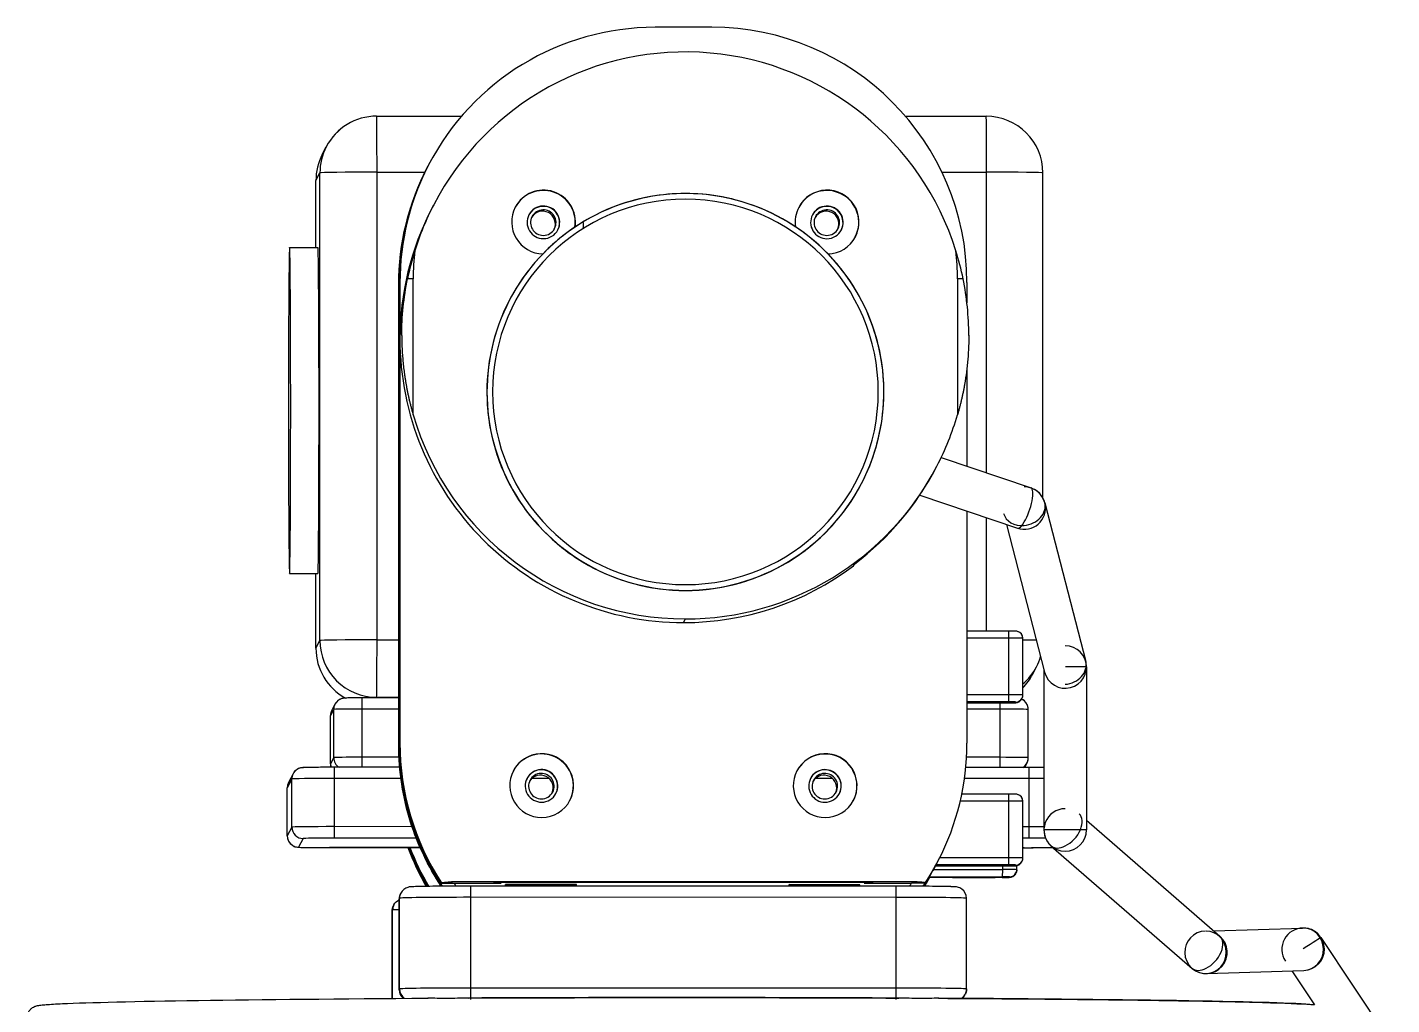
# Model space of a CAD drawing. Header units: millimetres. Extents: x -55 to 53, y -64 to 64.
# Drawn here: x -52.8 to 43.5, y -4.9 to 64 of the extents above; entities that cross this region are included whole.
import ezdxf

# ---------------------------------------------------------------- set-up
doc = ezdxf.new("R2010")
doc.units = ezdxf.units.MM
doc.layers.add('visible', color=7, linetype='Continuous')

msp = doc.modelspace()

# ---------------------------------------------------------------- linework, layer by layer
at = {"layer": 'visible'}
for p, q in [((-4.466, 64.041), (-8.466, 64.041)), ((-28.107, 57.771), (-22.122, 57.77)), ((-28.107, 57.771), (-22.121, 57.77)), ((9.189, 57.768), (14.892, 57.767)), ((9.189, 57.767), (14.891, 57.767)), ((-31.941, 55.068), (-31.658, 55.614)), ((-24.494, 54.237), (-24.523, 54.18)), ((-24.441, 54.338), (-24.483, 54.258)), ((-32.391, 53.225), (-32.108, 53.771)), ((-32.391, 48.5), (-32.391, 53.225)), ((-32.391, 48.5), (-32.391, 53.225)), ((-32.108, 20.774), (-32.108, 53.771)), ((-28.081, 20.826), (-28.081, 53.823)), ((-28.081, 53.823), (-24.704, 53.823)), ((11.766, 53.819), (14.918, 53.819)), ((14.918, 32.6), (14.918, 53.819)), ((18.891, 30.837), (18.891, 53.767)), ((18.891, 30.836), (18.891, 53.767)), ((-24.216, 51.26), (-24.081, 51.52)), ((-34.248, 48.5), (-32.248, 48.5)), ((-25.531, 36.705), (-25.531, 46.304)), ((12.868, 46.301), (12.868, 36.702)), ((-26.548, 45.886), (-26.519, 45.943)), ((-26.548, 13.389), (-26.548, 45.886)), ((-26.548, 13.389), (-26.548, 45.886)), ((-26.519, 13.446), (-26.519, 45.943)), ((-26.508, 45.964), (-26.466, 46.044)), ((-26.508, 13.467), (-26.508, 45.964)), ((-26.508, 13.467), (-26.508, 45.964)), ((-26.466, 46.044), (-26.466, 42.045)), ((13.533, 46.041), (13.533, 44.595)), ((-18.755, 44.758), (-18.75, 44.767)), ((-26.466, 42.045), (-26.466, 13.547)), ((13.663, 42.318), (13.663, 42.264)), ((13.533, 39.998), (13.533, 33.068)), ((11.364, 32.982), (11.418, 33.086)), ((11.715, 33.682), (18.054, 31.541)), ((6.095, 31.854), (6.099, 31.863)), ((10.203, 31.027), (17.093, 28.699)), ((13.533, 29.902), (13.533, 13.544)), ((19.026, 30.495), (21.918, 19.287)), ((14.918, 21.445), (14.918, 29.434)), ((16.324, 28.959), (19.013, 18.538)), ((5.533, 26.043), (5.614, 26.199)), ((-34.25, 25.5), (-32.25, 25.5)), ((-32.391, 20.228), (-32.391, 25.5)), ((-32.391, 20.228), (-32.391, 25.5)), ((-6.466, 22.045), (-6.331, 22.305)), ((16.482, 21.445), (13.533, 21.446)), ((16.483, 21.445), (13.533, 21.446)), ((-32.391, 20.228), (-32.108, 20.774)), ((-28.081, 20.826), (-26.548, 20.826)), ((16.486, 20.952), (13.533, 20.952)), ((16.486, 16.952), (16.486, 20.952)), ((17.479, 16.939), (17.479, 20.939)), ((17.479, 16.939), (17.479, 20.939)), ((18.158, 18.381), (18.441, 18.927)), ((18.966, 18.722), (18.966, 7.414)), ((21.966, 18.913), (21.966, 7.414)), ((-26.548, 16.731), (-29.13, 16.731)), ((-26.548, 16.731), (-29.13, 16.731)), ((-28.13, 16.731), (-28.108, 16.774)), ((-28.108, 16.774), (-26.548, 16.774)), ((16.486, 16.952), (13.533, 16.952)), ((16.482, 16.446), (13.533, 16.446)), ((13.533, 16.43), (15.974, 16.429)), ((13.533, 16.397), (15.957, 16.397)), ((13.533, 16.381), (16.449, 16.381)), ((13.533, 16.381), (16.449, 16.381)), ((15.974, 16.429), (15.957, 16.397)), ((15.957, 16.397), (15.957, 16.429)), ((16.952, 16.387), (16.979, 16.439)), ((17.396, 16.657), (17.423, 16.709)), ((-31.138, 15.916), (-31.361, 15.487)), ((-31.361, 12.087), (-31.361, 15.487)), ((-31.361, 12.087), (-31.361, 15.487)), ((-31.048, 16.285), (-31.271, 15.856)), ((-31.138, 12.516), (-31.138, 15.916)), ((-26.548, 15.941), (-29.124, 15.942)), ((-29.124, 12.542), (-29.124, 15.942)), ((15.875, 15.938), (13.533, 15.938)), ((15.875, 12.538), (15.875, 15.938)), ((17.861, 12.512), (17.861, 15.912)), ((17.861, 12.512), (17.861, 15.912)), ((-26.508, 13.467), (-26.466, 13.547)), ((-31.138, 12.516), (-31.361, 12.087)), ((-26.528, 12.542), (-29.124, 12.542)), ((-26.548, 13.389), (-26.519, 13.446)), ((15.875, 12.538), (13.505, 12.538)), ((-26.481, 11.835), (-31.076, 11.836)), ((-26.481, 11.835), (-31.076, 11.836)), ((17.923, 11.832), (13.452, 11.832)), ((17.923, 11.832), (13.452, 11.832)), ((17.609, 11.832), (17.771, 12.143)), ((-34.091, 11.008), (-34.408, 10.397)), ((-34.001, 11.376), (-34.318, 10.765)), ((-34.091, 7.608), (-34.091, 11.008)), ((-31.07, 7.647), (-31.07, 11.046)), ((-26.395, 11.046), (-31.07, 11.046)), ((-15.95, 11.045), (-17.158, 11.045)), ((4.049, 11.043), (2.842, 11.043)), ((17.928, 11.042), (13.359, 11.042)), ((17.928, 7.642), (17.928, 11.042)), ((-34.408, 6.997), (-34.408, 10.397)), ((-34.408, 6.997), (-34.408, 10.396)), ((16.482, 9.946), (13.17, 9.947)), ((16.483, 9.946), (13.17, 9.947)), ((16.486, 9.453), (13.062, 9.453)), ((16.486, 5.453), (16.486, 9.453)), ((17.479, 5.44), (17.479, 9.44)), ((17.479, 5.44), (17.479, 9.44)), ((21.966, 8.097), (31.382, -0.084)), ((-34.091, 7.608), (-34.408, 6.997)), ((-33.291, 6.808), (-33.608, 6.197)), ((-25.313, 6.836), (-31.076, 6.836)), ((-25.608, 7.646), (-31.07, 7.647)), ((17.928, 7.642), (17.479, 7.642)), ((17.923, 6.832), (17.479, 6.832)), ((-25.036, 6.168), (-31.423, 6.168)), ((-31.423, 6.168), (-25.036, 6.168)), ((17.576, 6.164), (17.479, 6.164)), ((17.479, 6.164), (17.576, 6.164)), ((19.482, 6.281), (29.414, -2.349)), ((11.315, 4.882), (16.449, 4.882)), ((11.315, 4.882), (16.449, 4.882)), ((11.347, 4.943), (11.318, 4.886)), ((16.482, 4.947), (11.349, 4.947)), ((11.508, 5.25), (11.466, 5.169)), ((16.486, 5.453), (11.612, 5.454)), ((12.974, 4.931), (12.957, 4.898)), ((12.957, 4.898), (15.957, 4.898)), ((12.974, 4.931), (15.974, 4.93)), ((15.974, 4.93), (15.957, 4.898)), ((15.957, 4.898), (15.957, 4.93)), ((16.054, 4.621), (16.054, 4.882)), ((16.952, 4.888), (16.979, 4.94)), ((17.047, 4.608), (17.047, 4.897)), ((17.047, 4.608), (17.047, 4.897)), ((17.396, 5.158), (17.423, 5.21)), ((10.88, 4.115), (16.051, 4.115)), ((16.017, 4.05), (10.883, 4.05)), ((16.017, 4.05), (10.883, 4.05)), ((10.886, 4.054), (10.915, 4.111)), ((11.173, 4.622), (16.054, 4.621)), ((12.525, 4.066), (12.542, 4.099)), ((12.525, 4.066), (15.525, 4.066)), ((12.542, 4.099), (15.542, 4.099)), ((15.525, 4.066), (15.542, 4.099)), ((15.525, 4.066), (15.525, 4.099)), ((16.547, 4.108), (16.52, 4.056)), ((16.991, 4.378), (16.964, 4.326)), ((-26.403, 2.965), (-26.43, 2.913)), ((-23.567, 3.743), (-23.606, 3.667)), ((9.814, 3.745), (-22.747, 3.748)), ((-22.648, 3.657), (-19.318, 3.656)), ((8.535, 3.448), (-21.465, 3.45)), ((8.535, 3.448), (-21.465, 3.45)), ((-19.843, 3.707), (-19.865, 3.666)), ((6.868, 3.705), (-19.843, 3.707)), ((-14.015, 3.556), (-19.011, 3.556)), ((-19.011, 3.45), (-19.011, 3.556)), ((-14.015, 3.45), (-14.015, 3.556)), ((5.984, 3.554), (0.988, 3.555)), ((0.988, 3.448), (0.988, 3.555)), ((5.984, 3.448), (5.984, 3.554)), ((6.291, 3.654), (9.621, 3.654)), ((6.868, 3.705), (6.847, 3.663)), ((10.629, 3.74), (10.59, 3.664)), ((-26.916, 2.077), (-26.889, 2.129)), ((-26.493, 2.596), (-26.52, 2.544)), ((-26.52, -3.855), (-26.52, 2.544)), ((-26.52, -3.856), (-26.52, 2.544)), ((-26.493, -3.803), (-26.493, 2.596)), ((-21.459, -3.739), (-21.459, 2.661)), ((8.54, 2.658), (-21.459, 2.661)), ((8.54, -3.741), (8.54, 2.658)), ((13.506, -3.806), (13.506, 2.593)), ((13.506, -3.806), (13.506, 2.593)), ((-27.006, 1.708), (-26.979, 1.76)), ((-27.006, -4.474), (-27.006, 1.708)), ((-27.006, -4.474), (-27.006, 1.708)), ((-26.979, -4.473), (-26.979, 1.76)), ((30.938, 0.301), (37.202, 0.496)), ((38.497, -0.171), (43.497, -7.671)), ((30.445, -2.716), (37.296, -2.502)), ((36.463, -2.528), (38.057, -4.919)), ((-26.493, -3.803), (-26.52, -3.855)), ((8.54, -3.741), (-21.459, -3.739)), ((13.389, -4.227), (13.416, -4.175))]:
    msp.add_line(p, q, dxfattribs=at)
for centre, radius, start, end in [((-28.108, 53.771), 4, 449.99497, 512.55776), ((14.891, 53.767), 4, 360, 449.99497), ((-28.391, 53.225), 4, 152.55776, 180), ((17.574, 30.12), 1.5, 251.3321, 431.3321), ((17.574, 30.12), 1.5, 374.46898, 449.99497), ((-28.391, 20.228), 4, 180, 241.28157), ((20.466, 18.913), 1.5, 360, 449.99497), ((14.891, 20.77), 4, 332.55776, 343.597), ((20.466, 18.913), 1.5, 194.46898, 374.46898), ((14.608, 20.224), 4, 315.87329, 332.55776), ((20.466, 7.414), 1.5, 449.99497, 589.01266), ((20.466, 7.414), 1.5, 180, 360), ((30.398, -1.217), 1.5, 451.78386, 631.78386), ((37.249, -1.003), 1.5, 449.99497, 573.69015), ((37.249, -1.003), 1.5, 449.99497, 451.78386), ((37.249, -1.003), 1.5, 271.78386, 449.99497), ((37.249, -1.003), 1.5, 393.69015, 449.99497), ((30.398, -1.217), 1.5, 229.01266, 409.01266)]:
    msp.add_arc(centre, radius, start, end, dxfattribs=at)
for centre, major_axis, ratio, start_param, end_param in [((-8.466, 46.043), (-15.975, 8.295), 0.999893, -1.091883, 0), ((-4.466, 46.043), (-15.975, 8.295), 0.999893, -2.662679, -1.091883), ((-6.331, 42.303), (17.75, -9.217), 0.999893, 0.782401, 3.141593), ((-28.108, 53.771), (3.55, -1.843), 0.999893, 2.04971, 3.141593), ((-28.108, 53.771), (0, -4), 0.006749, -3.141593, -3.128593), ((-28.108, 53.771), (0, -4), 0.006749, -4.69939, -3.141593), ((14.891, 53.767), (0, 4), 0.006749, 0, 0.012999), ((14.891, 53.767), (3.55, -1.843), 0.999893, 0.479089, 2.049534), ((14.891, 53.767), (0, 4), 0.006749, 4.725388, 6.283185), ((-28.391, 53.225), (3.55, -1.843), 0.999893, 3.141593, 3.620506), ((-28.108, 53.771), (3.55, -1.843), 0.999893, 3.141593, 3.620506), ((-8.549, 45.884), (-15.975, 8.295), 0.999893, -6.283185, -5.804272), ((-8.519, 45.941), (-15.975, 8.295), 0.999893, -6.283185, -5.804272), ((-8.508, 45.962), (-15.975, 8.295), 0.999893, -6.283185, -5.804272), ((-8.466, 46.043), (-15.975, 8.295), 0.999893, -6.283185, -5.804272), ((-8.519, 45.941), (-15.975, 8.295), 0.999893, -0.000651, 0), ((-6.325, 38.315), (12.425, -6.452), 0.999893, 0, 3.141593), ((-28.391, 53.225), (4, 0), 0.012999, -3.141593, -3.134843), ((-28.391, 53.225), (4, 0), 0.012999, -3.148343, -3.141593), ((-28.108, 53.771), (-4, 0), 0.012999, 4.705639, 6.276435), ((14.891, 53.767), (-4, 0), 0.012999, 3.141593, 4.705639), ((14.891, 53.767), (-4, 0), 0.012999, 3.134843, 3.141593), ((-6.323, 38.32), (12.07, -6.268), 0.999893, 5.191303, 11.474488), ((-16.343, 50.28), (1.997, -1.037), 0.999893, 0.329696, 3.135733), ((-16.331, 50.303), (1.997, -1.037), 0.999893, 0.322041, 3.141593), ((3.656, 50.278), (1.997, -1.037), 0.999893, 0.005859, 3.135733), ((3.668, 50.301), (1.997, -1.037), 0.999893, 0, 3.141593), ((-6.466, 42.043), (17.75, -9.217), 0.999893, 3.141593, 3.620506), ((-6.331, 42.303), (17.75, -9.217), 0.999893, 3.141593, 3.317019), ((-16.331, 50.303), (1.997, -1.037), 0.999893, 3.141593, 5.168425), ((-16.352, 50.263), (1.021, -0.53), 0.999893, 0.008279, 3.133313), ((-16.343, 50.28), (1.021, -0.53), 0.999893, 0, 3.141593), ((-16.401, 50.169), (0.799, -0.415), 0.999893, 0.056995, 3.084598), ((-16.353, 50.26), (0.799, -0.415), 0.999893, 0, 3.141593), ((3.668, 50.301), (1.997, -1.037), 0.999893, 3.141593, 3.773309), ((3.647, 50.261), (1.021, -0.53), 0.999893, 0.008279, 3.133313), ((3.656, 50.278), (1.021, -0.53), 0.999893, 0, 3.141593), ((3.599, 50.168), (0.799, -0.415), 0.999893, 0.056995, 3.084598), ((3.646, 50.259), (0.799, -0.415), 0.999893, 0, 3.141593), ((-16.343, 50.28), (1.021, -0.53), 0.999893, 3.141593, 5.191303), ((-16.353, 50.26), (0.799, -0.415), 0.999893, 3.141593, 5.191303), ((-16.353, 50.26), (2.529, -1.313), 0.999893, 0.334897, 0.480213), ((3.656, 50.278), (1.021, -0.53), 0.999893, 3.141593, 5.191303), ((3.646, 50.259), (0.799, -0.415), 0.999893, 3.141593, 5.191303), ((-16.353, 50.26), (0.799, -0.415), 0.999893, 5.191303, 6.283185), ((-16.343, 50.28), (1.021, -0.53), 0.999893, 5.191303, 6.283185), ((3.646, 50.259), (0.799, -0.415), 0.999893, 5.191303, 6.283185), ((3.656, 50.278), (1.021, -0.53), 0.999893, 5.191303, 6.283185), ((3.668, 50.301), (1.997, -1.037), 0.999893, 5.219485, 6.283185), ((-34.249, 37), (-0.001, -11.5), 0.006749, -3.141593, 0), ((-34.249, 37), (-0.001, -11.5), 0.006749, -4.69939, -3.141593), ((-32.249, 37), (-0.001, -11.5), 0.006749, -4.69939, -3.141593), ((-8.331, 46.303), (-15.265, 7.927), 0.999893, -5.919468, -5.804272), ((-4.331, 46.302), (-15.265, 7.927), 0.999893, -2.662679, -2.547483), ((-25.536, 46.294), (0.8, 0), 0.012999, -4.719139, -4.201422), ((12.863, 46.291), (-0.8, 0), 0.012999, 4.187922, 4.705639), ((-25.748, 45.886), (-0.8, 0), 0.012999, 6.276435, 6.283185), ((-25.748, 45.886), (-0.8, 0), 0.012999, 0, 0.00675), ((-25.719, 45.943), (0.8, 0), 0.012999, -3.306093, -3.148343), ((-25.708, 45.964), (-0.8, 0), 0.012999, 6.276435, 6.283185), ((-25.708, 45.964), (-0.8, 0), 0.012999, 0, 0.00675), ((-6.33, 38.306), (12.425, -6.452), 0.999893, 3.141593, 5.191303), ((-6.325, 38.315), (12.425, -6.452), 0.999893, 3.141593, 5.191303), ((-6.466, 42.043), (17.75, -9.217), 0.999893, 3.620506, 5.191303), ((-34.249, 37), (-0.001, -11.5), 0.006749, -6.283185, -4.69939), ((-32.249, 37), (-0.001, -11.5), 0.006749, -6.283185, -4.69939), ((-6.331, 42.303), (17.75, -9.217), 0.999893, 3.9043, 5.191303), ((-6.331, 42.303), (17.75, -9.217), 0.999893, 0, 0.195119), ((-6.331, 42.303), (17.75, -9.217), 0.999893, 5.191303, 6.283185), ((-6.385, 42.199), (17.75, -9.217), 0.999893, 5.834804, 6.283185), ((-6.33, 38.306), (12.425, -6.452), 0.999893, 5.191303, 6.283185), ((-6.325, 38.315), (12.425, -6.452), 0.999893, 5.191303, 6.283185), ((17.574, 30.12), (-0.48, -1.421), 0.26886, -5.372133, -3.141593), ((17.574, 30.12), (-1.452, -0.375), 0.808044, -4.914085, -3.141593), ((17.574, 30.12), (-1.452, -0.375), 0.808044, -6.283185, -4.914085), ((17.574, 30.12), (-0.48, -1.421), 0.26886, -6.283185, -5.372133), ((-6.466, 42.043), (17.75, -9.217), 0.999893, 5.191303, 5.834804), ((16.482, 20.945), (0, 0.5), 0.006749, 0, 0.012999), ((16.482, 20.945), (0, 0.5), 0.006749, 4.725388, 6.283185), ((16.479, 21.439), (-0.5, 0), 0.012999, 3.134843, 4.705464), ((16.979, 20.939), (0.444, -0.23), 0.999893, 0.479265, 2.04971), ((-28.391, 20.228), (4, 0), 0.012999, -3.148343, -3.141593), ((-28.391, 20.228), (-3.55, 1.843), 0.999893, -5.804272, -4.734482), ((-28.108, 20.774), (-4, 0), 0.012999, 4.705639, 6.276435), ((-28.108, 20.774), (-3.55, 1.843), 0.999893, -5.804272, -4.233475), ((-28.108, 20.774), (0, 4), 0.006749, 3.154592, 4.725388), ((16.479, 20.939), (-1, 0), 0.012999, 3.141593, 4.705639), ((16.479, 20.939), (-1, 0), 0.012999, 3.134843, 3.141593), ((14.891, 20.77), (4, 0), 0.012999, -5.7986, -5.415939), ((14.891, 20.77), (3.55, -1.843), 0.999893, 0, 0.192698), ((20.466, 18.913), (-1.452, -0.375), 0.808044, -4.914085, -3.141593), ((14.891, 20.77), (3.55, -1.843), 0.999893, 5.894871, 6.283185), ((14.608, 20.224), (3.55, -1.843), 0.999893, 5.991966, 6.283185), ((20.466, 18.913), (-1.5, 0), 0.012999, 3.141593, 4.705639), ((-30.338, 15.916), (-0.71, 0.369), 0.999893, -1.091883, 0), ((-29.138, 16.716), (-1.2, 0), 0.012999, 4.705639, 6.276435), ((-29.13, 15.931), (0, 0.8), 0.006749, 4.725388, 6.283185), ((-29.13, 15.931), (0, 0.8), 0.006749, 0, 0.012999), ((15.869, 15.927), (0, 0.8), 0.006749, 4.725388, 5.314823), ((16.452, 16.387), (-0.5, 0), 0.012999, 1.564046, 3.134843), ((16.449, 16.881), (0, 0.5), 0.006749, 3.128593, 3.141593), ((16.449, 16.881), (0, 0.5), 0.006749, 3.141593, 3.154592), ((16.482, 16.946), (0, -0.5), 0.006749, -6.270186, -4.69939), ((16.479, 16.439), (-0.5, 0), 0.012999, 3.134843, 4.705639), ((16.479, 16.939), (-1, 0), 0.012999, 3.141593, 4.705639), ((16.952, 16.887), (-0.444, 0.23), 0.999893, -4.233475, -3.141593), ((16.979, 16.939), (-0.444, 0.23), 0.999893, -4.233475, -3.141593), ((17.061, 15.912), (0.71, -0.369), 0.999893, 0.479353, 1.628876), ((16.979, 16.939), (-0.444, 0.23), 0.999893, -3.141593, -2.662679), ((16.479, 16.939), (-1, 0), 0.012999, 3.134843, 3.141593), ((-30.561, 15.487), (-0.71, 0.369), 0.999893, -6.283185, -5.804272), ((-29.361, 15.487), (-2, 0), 0.012999, 6.276435, 6.283185), ((-29.361, 15.487), (-2, 0), 0.012999, 0, 0.00675), ((-30.338, 15.916), (-0.71, 0.369), 0.999893, -6.283185, -5.804272), ((-29.138, 15.916), (-2, 0), 0.012999, 4.705639, 6.276435), ((15.861, 15.912), (-2, 0), 0.012999, 3.141593, 4.705639), ((15.861, 15.912), (-2, 0), 0.012999, 3.134843, 3.141593), ((-8.466, 13.546), (-15.975, 8.295), 0.999893, -5.804272, -5.224687), ((-4.466, 13.545), (-15.975, 8.295), 0.999893, -3.141593, -2.662679), ((-29.138, 12.516), (-2, 0), 0.012999, 4.705639, 6.276435), ((-30.338, 12.516), (0.71, -0.369), 0.999893, 3.620506, 4.637281), ((-29.13, 12.532), (0, -0.8), 0.006749, -5.767271, -4.69939), ((-8.549, 13.387), (-15.975, 8.295), 0.999893, -5.804272, -5.218851), ((-25.748, 13.389), (-0.8, 0), 0.012999, 6.276435, 6.283185), ((-8.519, 13.444), (-15.975, 8.295), 0.999893, -5.804272, -5.215066), ((-8.508, 13.465), (-15.975, 8.295), 0.999893, -5.804272, -5.228545), ((-25.708, 13.467), (-0.8, 0), 0.012999, 6.276435, 6.283185), ((-16.478, 10.523), (1.997, -1.037), 0.999893, 0.005859, 3.135733), ((-16.466, 10.547), (1.997, -1.037), 0.999893, 0, 3.141593), ((3.521, 10.521), (1.997, -1.037), 0.999893, 0.005859, 3.135733), ((3.533, 10.545), (1.997, -1.037), 0.999893, 0, 3.141593), ((15.869, 12.528), (0, -0.8), 0.006749, -5.767271, -4.69939), ((15.861, 12.512), (-2, 0), 0.012999, 3.141593, 4.705639), ((-33.291, 11.007), (-0.71, 0.369), 0.999893, -1.091883, 0), ((-31.091, 11.807), (-2.2, 0), 0.012999, 4.705639, 6.276435), ((-29.361, 12.087), (-2, 0), 0.012999, 6.276435, 6.283185), ((-30.561, 12.087), (0.71, -0.369), 0.999893, 3.620506, 3.940315), ((-31.076, 11.036), (0, 0.8), 0.006749, 4.725388, 6.283185), ((-31.076, 11.036), (0, 0.8), 0.006749, 0, 0.012999), ((-16.466, 10.547), (1.997, -1.037), 0.999893, 3.141593, 5.191303), ((-16.487, 10.506), (1.021, -0.53), 0.999893, 0.008279, 3.133313), ((-16.478, 10.523), (1.021, -0.53), 0.999893, 0, 3.141593), ((3.533, 10.545), (1.997, -1.037), 0.999893, 3.141593, 5.191303), ((3.512, 10.505), (1.021, -0.53), 0.999893, 0.008279, 3.133313), ((3.521, 10.521), (1.021, -0.53), 0.999893, 0, 3.141593), ((17.061, 12.512), (-0.71, 0.369), 0.999893, -3.679454, -3.141593), ((17.061, 12.512), (-0.71, 0.369), 0.999893, -3.141593, -2.662679), ((15.861, 12.512), (-2, 0), 0.012999, 3.134843, 3.141593), ((17.908, 11.803), (-2.2, 0), 0.012999, 4.211052, 4.705575), ((17.923, 11.032), (0, 0.8), 0.006749, 4.725388, 6.283185), ((17.923, 11.032), (0, 0.8), 0.006749, 0, 0.012999), ((-33.608, 10.397), (-0.71, 0.369), 0.999893, -6.283185, -5.804272), ((-33.291, 11.007), (-0.71, 0.369), 0.999893, -6.283185, -5.804272), ((-31.091, 11.007), (-3, 0), 0.012999, 4.705639, 6.276435), ((-16.478, 10.523), (1.021, -0.53), 0.999893, 3.141593, 5.191303), ((-16.488, 10.504), (0.799, -0.415), 0.999893, 3.141593, 5.191303), ((-16.554, 10.378), (0.799, -0.415), 0.999893, 0.079018, 3.062574), ((-16.488, 10.504), (0.799, -0.415), 0.999893, 0, 3.141593), ((3.521, 10.521), (1.021, -0.53), 0.999893, 3.141593, 5.191303), ((3.511, 10.502), (0.799, -0.415), 0.999893, 3.141593, 5.191303), ((3.446, 10.376), (0.799, -0.415), 0.999893, 0.079018, 3.062574), ((3.511, 10.502), (0.799, -0.415), 0.999893, 0, 3.141593), ((17.908, 11.003), (-3, 0), 0.012999, 4.352213, 4.705639), ((-31.408, 10.396), (-3, 0), 0.012999, 6.276435, 6.283185), ((-31.408, 10.396), (-3, 0), 0.012999, 0, 0.00675), ((-16.488, 10.504), (0.799, -0.415), 0.999893, 5.191303, 6.283185), ((-16.478, 10.523), (1.021, -0.53), 0.999893, 5.191303, 6.283185), ((3.511, 10.502), (0.799, -0.415), 0.999893, 5.191303, 6.283185), ((3.521, 10.521), (1.021, -0.53), 0.999893, 5.191303, 6.283185), ((16.482, 9.446), (0, 0.5), 0.006749, 0, 0.012999), ((16.482, 9.446), (0, 0.5), 0.006749, 4.725388, 6.283185), ((16.479, 9.94), (-0.5, 0), 0.012999, 3.134843, 4.705464), ((16.979, 9.44), (0.444, -0.23), 0.999893, 0.479265, 2.04971), ((-16.466, 10.547), (1.997, -1.037), 0.999893, 5.191303, 6.283185), ((3.533, 10.545), (1.997, -1.037), 0.999893, 5.191303, 6.283185), ((16.479, 9.44), (-1, 0), 0.012999, 3.141593, 4.705639), ((16.479, 9.44), (-1, 0), 0.012999, 3.134843, 3.141593), ((20.466, 7.414), (-0.984, -1.132), 0.60339, -4.218792, -3.141593), ((-33.608, 6.997), (0.71, -0.369), 0.999893, 3.620506, 5.191303), ((-31.408, 6.997), (-3, 0), 0.012999, 6.276435, 6.283185), ((-31.408, 6.997), (-3, 0), 0.012999, 0, 0.006758), ((-31.091, 7.608), (-3, 0), 0.012999, 4.705639, 6.276435), ((-33.291, 7.608), (0.71, -0.369), 0.999893, 3.620506, 5.191303), ((-31.091, 6.808), (-2.2, 0), 0.012999, 4.705639, 6.276435), ((-31.076, 7.636), (0, -0.8), 0.006749, -6.270186, -4.69939), ((17.923, 7.632), (0, -0.8), 0.006749, -6.270186, -4.69939), ((17.908, 6.803), (-2.2, 0), 0.012999, 4.148127, 4.705639), ((17.908, 7.603), (-3, 0), 0.012999, 4.352213, 4.705639), ((20.466, 7.414), (-1.5, 0), 0.012999, 4.705639, 6.283185), ((20.466, 7.414), (-0.984, -1.132), 0.60339, -5.313893, -4.218792), ((20.466, 7.414), (-1.5, 0), 0.012999, 3.141593, 4.705639), ((-31.408, 6.197), (-2.2, 0), 0.012999, 6.276435, 7.847232), ((-31.423, 6.968), (0, 0.8), 0.006749, 3.141593, 3.154592), ((-9.033, 12.454), (-15.975, 8.295), 0.999893, -5.447402, -5.279165), ((-8.991, 12.534), (-15.975, 8.295), 0.999893, -5.442619, -5.274061), ((-8.981, 12.555), (-15.975, 8.295), 0.999893, -5.441383, -5.272741), ((-8.951, 12.612), (-15.975, 8.295), 0.999893, -5.437982, -5.269103), ((17.591, 6.192), (-2.2, 0), 0.012999, 1.564046, 2.719028), ((17.576, 6.964), (0, 0.8), 0.006749, 3.128593, 3.141593), ((17.576, 6.964), (0, 0.8), 0.006749, 3.141593, 3.154592), ((20.466, 7.414), (-0.984, -1.132), 0.60339, -6.283185, -5.313893), ((-4.519, 13.444), (-15.975, 8.295), 0.999893, -3.251838, -3.154489), ((-4.549, 13.387), (-15.975, 8.295), 0.999893, -3.248024, -3.154489), ((-4.508, 13.465), (-15.975, 8.295), 0.999893, -3.238406, -3.141593), ((-4.466, 13.545), (-15.975, 8.295), 0.999893, -3.242263, -3.141593), ((16.452, 4.888), (-0.5, 0), 0.012999, 1.564046, 3.134843), ((16.449, 5.382), (0, 0.5), 0.006749, 3.128593, 3.141593), ((16.449, 5.382), (0, 0.5), 0.006749, 3.141593, 3.154592), ((16.482, 5.447), (0, -0.5), 0.006749, -6.270186, -4.69939), ((16.479, 4.94), (-0.5, 0), 0.012999, 3.134843, 4.705639), ((16.479, 5.44), (-1, 0), 0.012999, 3.141593, 4.705639), ((16.952, 5.388), (-0.444, 0.23), 0.999893, -4.233475, -3.141593), ((16.979, 5.44), (-0.444, 0.23), 0.999893, -4.233475, -3.141593), ((16.979, 5.44), (-0.444, 0.23), 0.999893, -3.141593, -2.662679), ((16.479, 5.44), (-1, 0), 0.012999, 3.134843, 3.141593), ((-4.951, 12.612), (-15.975, 8.295), 0.999893, -3.197253, -3.154489), ((-4.981, 12.555), (-15.975, 8.295), 0.999893, -3.193566, -3.154489), ((-4.992, 12.534), (-15.975, 8.295), 0.999893, -3.192227, -3.153427), ((-5.033, 12.453), (-15.975, 8.295), 0.999893, -3.187049, -3.148357), ((16.02, 4.056), (0.5, 0), 0.012999, -1.577546, -0.00675), ((16.017, 4.55), (0, 0.5), 0.006749, 3.128593, 3.141593), ((16.017, 4.55), (0, 0.5), 0.006749, 3.141593, 3.154592), ((16.051, 4.615), (0, -0.5), 0.006749, -6.270186, -4.69939), ((16.047, 4.108), (0.5, 0), 0.012999, -6.289935, -4.719139), ((16.047, 4.608), (1, 0), 0.012999, -6.283185, -4.719139), ((16.52, 4.556), (-0.444, 0.23), 0.999893, -4.233475, -3.141593), ((16.547, 4.608), (-0.444, 0.23), 0.999893, -4.233475, -3.141593), ((16.547, 4.608), (-0.444, 0.23), 0.999893, -3.141593, -2.662679), ((16.047, 4.608), (1, 0), 0.012999, -0.00675, 0), ((-25.72, 2.544), (-0.71, 0.369), 0.999893, -6.283185, -5.804272), ((-25.693, 2.596), (-0.71, 0.369), 0.999893, -6.283185, -5.804272), ((-21.493, 3.396), (-4.2, 0), 0.012999, 4.705639, 6.276435), ((-21.493, 3.696), (-4.2, 0), 0.012999, 5.228668, 5.228783), ((-21.493, 3.696), (-4.2, 0), 0.012999, 5.015484, 5.033023), ((-8.514, 13.455), (-15.265, 7.927), 0.999893, -5.198049, -5.183256), ((-21.465, 2.65), (0, 0.8), 0.006749, 4.725388, 6.283185), ((-21.465, 2.65), (0, 0.8), 0.006749, 0, 0.012999), ((-8.514, 13.455), (-12.946, 6.723), 0.999893, -5.072294, -5.067612), ((-16.5, 3.582), (3.2, 0), 0.012999, -2.473211, -0.681881), ((3.5, 3.58), (3.2, 0), 0.012999, -2.473211, -0.681881), ((-4.514, 13.454), (-12.946, 6.723), 0.999893, -3.399339, -3.394656), ((8.535, 2.648), (0, 0.8), 0.006749, 4.725388, 6.283185), ((8.535, 2.648), (0, 0.8), 0.006749, 0, 0.012999), ((8.506, 3.393), (-4.2, 0), 0.012999, 3.134843, 4.705606), ((-4.514, 13.454), (-15.265, 7.927), 0.999893, -3.283673, -3.268902), ((8.506, 3.693), (-4.2, 0), 0.012999, 4.378097, 4.395794), ((8.506, 3.693), (-4.2, 0), 0.012999, 4.182495, 4.182508), ((-26.206, 1.708), (-0.71, 0.369), 0.999893, -6.283185, -5.804272), ((-26.179, 1.76), (-0.71, 0.369), 0.999893, -6.283185, -5.804272), ((-21.52, 2.544), (-5, 0), 0.012999, 6.276435, 6.283185), ((-21.52, 2.544), (-5, 0), 0.012999, 0, 0.00675), ((-21.493, 2.596), (-5, 0), 0.012999, 4.705639, 6.276435), ((8.506, 2.593), (-5, 0), 0.012999, 3.141593, 4.705639), ((8.506, 2.593), (-5, 0), 0.012999, 3.134843, 3.141593), ((-22.006, 1.708), (5, 0), 0.012999, -3.141593, -3.134843), ((-22.006, 1.708), (5, 0), 0.012999, -3.148343, -3.141593), ((-21.979, 1.76), (5, 0), 0.012999, -3.573421, -3.148343), ((30.398, -1.217), (0.047, -1.499), 0.954928, -6.283185, -3.174356), ((37.249, -1.003), (0.047, -1.499), 0.954928, -3.174356, -3.141593), ((37.249, -1.003), (0.047, -1.499), 0.954928, -6.283185, -3.174356), ((30.398, -1.217), (-0.984, -1.132), 0.60339, -4.218792, -3.141593), ((37.249, -1.003), (-1.248, -0.832), 0.007072, 3.141593, 4.699562), ((30.398, -1.217), (-0.984, -1.132), 0.60339, -5.313893, -4.218792), ((30.398, -1.217), (-0.984, -1.132), 0.60339, -6.283185, -5.313893), ((-21.493, -3.804), (-5, 0), 0.012999, 4.705639, 6.276435), ((-25.693, -3.803), (0.71, -0.369), 0.999893, 3.620506, 4.601476), ((-21.465, -3.749), (0, 0.8), 0.006749, 3.154592, 4.725388), ((8.535, -3.752), (0, 0.8), 0.006749, 3.154592, 4.725388), ((8.506, -3.806), (-5, 0), 0.012999, 3.141593, 4.705639), ((12.706, -3.807), (0.71, -0.369), 0.999893, 0, 0.478914), ((8.506, -3.806), (-5, 0), 0.012999, 3.134843, 3.141593), ((-25.72, -3.855), (0.71, -0.369), 0.999893, 3.620506, 4.494327), ((-21.52, -3.856), (-5, 0), 0.012999, 6.276435, 6.283185), ((-6.75, -4.999), (-45.2, 0), 0.012999, 4.363805, 5.047474), ((-6.75, -4.999), (-45.2, 0), 0.012999, 3.290336, 4.295552), ((12.706, -3.807), (0.71, -0.369), 0.999893, 5.781638, 6.283185), ((12.679, -3.859), (0.71, -0.369), 0.999893, 5.889373, 6.283185)]:
    msp.add_ellipse(centre, major_axis=major_axis, ratio=ratio, start_param=start_param, end_param=end_param, dxfattribs=at)
for points, degree in [([(-26.548, 45.886), (-26.551, 48.76), (-25.85, 51.631), (-24.523, 54.18)], 3), ([(-26.508, 45.964), (-26.511, 48.838), (-25.81, 51.709), (-24.483, 54.258)], 3), ([(-24.488, 54.247), (-24.494, 54.237)], 1), ([(-25.417, 48.281), (-25.622, 47.627), (-25.793, 46.961), (-25.928, 46.303)], 3), ([(13.263, 46.3), (13.13, 46.957), (12.959, 47.623), (12.754, 48.278)], 3), ([(-26.336, 42.294), (-26.334, 43.631), (-26.2, 44.971), (-25.928, 46.303)], 3), ([(13.663, 42.318), (13.663, 43.645), (13.532, 44.976), (13.263, 46.3)], 3), ([(13.663, 42.291), (13.663, 42.318)], 1), ([(13.663, 42.291), (13.663, 42.264)], 1), ([(17.423, 16.709), (17.479, 16.817), (17.479, 16.939)], 2), ([(-31.271, 15.856), (-31.36, 15.682), (-31.361, 15.487)], 2), ([(-23.606, 3.667), (-25.492, 6.563), (-26.513, 10.011), (-26.508, 13.467)], 3), ([(-31.361, 12.087), (-31.361, 11.958), (-31.32, 11.836)], 2), ([(17.771, 12.143), (17.86, 12.317), (17.861, 12.512)], 2), ([(18.966, 11.828), (18.647, 11.83), (18.286, 11.832), (17.923, 11.832)], 3), ([(-34.318, 10.765), (-34.407, 10.592), (-34.408, 10.396)], 2), ([(-24.497, 3.434), (-25.268, 4.745), (-25.808, 6.168)], 2), ([(11.318, 4.886), (10.92, 4.144), (10.454, 3.441)], 2), ([(10.59, 3.664), (11.064, 4.395), (11.466, 5.169)], 2), ([(11.318, 4.886), (11.318, 4.886)], 1), ([(11.347, 4.943), (11.347, 4.943)], 1), ([(17.423, 5.21), (17.479, 5.318), (17.479, 5.44)], 2), ([(10.886, 4.054), (10.719, 3.744), (10.541, 3.441)], 2), ([(10.915, 4.111), (10.916, 4.113), (10.879, 4.114)], 2), ([(10.886, 4.054), (10.886, 4.054)], 1), ([(17.047, 4.608), (17.047, 4.486), (16.991, 4.378)], 2), ([(-26.43, 2.913), (-26.519, 2.739), (-26.52, 2.544)], 2), ([(-23.606, 3.667), (-23.606, 3.667)], 1), ([(-23.526, 3.69), (-23.564, 3.743), (-23.567, 3.743)], 2), ([(-23.567, 3.743), (-23.567, 3.743)], 1), ([(-23.526, 3.69), (-23.171, 3.75), (-22.782, 3.748)], 2), ([(-22.782, 3.748), (-22.747, 3.748)], 1), ([(-19.865, 3.666), (-19.865, 3.665)], 1), ([(-19.865, 3.665), (-19.865, 3.662), (-19.629, 3.658), (-19.318, 3.656)], 3), ([(6.847, 3.663), (6.847, 3.659), (6.606, 3.656), (6.291, 3.654)], 3), ([(6.847, 3.663), (6.847, 3.663)], 1), ([(9.849, 3.745), (9.814, 3.745)], 1), ([(10.594, 3.687), (10.239, 3.747), (9.849, 3.745)], 2), ([(10.59, 3.664), (10.59, 3.664)], 1), ([(10.594, 3.687), (10.629, 3.74), (10.629, 3.74)], 2), ([(10.629, 3.74), (10.629, 3.74)], 1), ([(-27.006, 1.708), (-27.005, 1.903), (-26.916, 2.077)], 2), ([(-26.889, 2.129), (-26.809, 2.284), (-26.676, 2.411), (-26.52, 2.484)], 3), ([(13.506, -3.806), (13.506, -4.002), (13.416, -4.175)], 2), ([(-26.52, -3.856), (-26.521, -4.089), (-26.414, -4.32), (-26.235, -4.469)], 3), ([(-24.461, -4.458), (-24.49, -4.459)], 1), ([(-21.651, -4.444), (-11.902, -4.4), (-0.975, -4.401), (8.726, -4.447)], 3), ([(-21.614, -4.444), (-21.651, -4.444)], 1), ([(8.726, -4.447), (8.689, -4.447)], 1), ([(11.55, -4.462), (11.521, -4.462)], 1), ([(13.194, -4.472), (13.315, -4.369), (13.389, -4.227)], 2)]:
    msp.add_open_spline(points, degree=degree, dxfattribs=at)
for points, degree, knots in [([(6.099, 31.863), (6.945, 33.489), (7.466, 35.283), (7.622, 37.108), (7.781, 38.934), (7.576, 40.79), (7.022, 42.537), (6.391, 44.539), (5.3, 46.394), (3.858, 47.92), (2.42, 49.448), (0.631, 50.645), (-1.331, 51.392), (-2.837, 51.968), (-4.444, 52.281), (-6.056, 52.311), (-7.668, 52.343), (-9.286, 52.093), (-10.813, 51.575), (-12.506, 51.004), (-14.086, 50.104), (-15.441, 48.94), (-16.797, 47.778), (-17.928, 46.352), (-18.75, 44.767)], 3, [0, 0, 0, 0, 0.121727, 0.121727, 0.121727, 0.243455, 0.243455, 0.243455, 0.365182, 0.365182, 0.365182, 0.48691, 0.48691, 0.48691, 0.608637, 0.608637, 0.608637, 0.730364, 0.730364, 0.730364, 0.865182, 0.865182, 0.865182, 1, 1, 1, 1]), ([(-18.755, 44.758), (-19.87, 42.617), (-20.415, 40.184), (-20.32, 37.773), (-20.23, 35.366), (-19.505, 32.988), (-18.235, 30.941), (-17.466, 29.697), (-16.5, 28.575), (-15.384, 27.629), (-14.268, 26.683), (-13.003, 25.913), (-11.65, 25.358), (-9.727, 24.566), (-7.626, 24.211), (-5.55, 24.329), (-3.146, 24.46), (-0.78, 25.227), (1.244, 26.532), (3.288, 27.843), (4.978, 29.698), (6.095, 31.854)], 3, [0, 0, 0, 0, 0.164598, 0.164598, 0.164598, 0.328813, 0.328813, 0.328813, 0.428585, 0.428585, 0.428585, 0.528357, 0.528357, 0.528357, 0.670182, 0.670182, 0.670182, 0.834396, 0.834396, 0.834396, 1, 1, 1, 1]), ([(-26.336, 42.294), (-26.335, 40.455), (-25.989, 38.617), (-25.808, 37.655), (-25.531, 36.705)], 2, [0, 0, 0, 0.655751, 0.655751, 1, 1, 1]), ([(13.663, 42.264), (13.664, 40.438), (13.325, 38.614), (13.145, 37.651), (12.868, 36.702)], 2, [0, 0, 0, 0.654093, 0.654093, 1, 1, 1]), ([(17.479, 20.939), (17.483, 21.159), (17.323, 21.367), (17.11, 21.421), (17.071, 21.433), (17.027, 21.437), (17.007, 21.439), (16.978, 21.441), (16.958, 21.441), (16.927, 21.442), (16.834, 21.444), (16.662, 21.445), (16.483, 21.445)], 3, [0, 0, 0, 0, 0.25, 0.25, 0.25, 0.5, 0.5, 0.5, 0.75, 0.75, 0.75, 1, 1, 1, 1]), ([(-29.13, 16.731), (-29.447, 16.731), (-29.762, 16.73), (-29.99, 16.727), (-30.034, 16.726), (-30.074, 16.726), (-30.111, 16.725), (-30.186, 16.724), (-30.247, 16.722), (-30.296, 16.72), (-30.319, 16.719), (-30.343, 16.718), (-30.367, 16.717), (-30.396, 16.717), (-30.441, 16.711), (-30.503, 16.699), (-30.731, 16.652), (-30.941, 16.495), (-31.048, 16.285)], 3, [0, 0, 0, 0, 0.142685, 0.142685, 0.142685, 0.285369, 0.285369, 0.285369, 0.571946, 0.571946, 0.571946, 0.714631, 0.714631, 0.714631, 0.857315, 0.857315, 0.857315, 1, 1, 1, 1]), ([(16.449, 16.381), (16.63, 16.381), (16.806, 16.382), (16.9, 16.384), (16.922, 16.385), (16.942, 16.385), (16.96, 16.386), (16.977, 16.387), (17.002, 16.388), (17.044, 16.395), (17.191, 16.422), (17.327, 16.522), (17.396, 16.657)], 3, [0, 0, 0, 0, 0.25, 0.25, 0.25, 0.5, 0.5, 0.5, 0.75, 0.75, 0.75, 1, 1, 1, 1]), ([(17.861, 15.912), (17.863, 16.183), (17.715, 16.449), (17.484, 16.591), (17.453, 16.61), (17.421, 16.627), (17.388, 16.642)], 3, [0, 0, 0, 0, 0.1232208, 0.1232208, 0.1232208, 0.1991139, 0.1991139, 0.1991139, 0.1991139]), ([(-23.551, 3.443), (-24.477, 4.839), (-25.206, 6.364), (-25.71, 7.961), (-26.265, 9.713), (-26.549, 11.551), (-26.548, 13.389)], 3, [0, 0, 0, 0, 0.476751, 0.476751, 0.476751, 1, 1, 1, 1]), ([(-31.076, 11.836), (-31.527, 11.836), (-31.977, 11.834), (-32.348, 11.831), (-32.768, 11.827), (-33.077, 11.822), (-33.239, 11.814), (-33.297, 11.811), (-33.327, 11.812), (-33.414, 11.799), (-33.454, 11.793), (-33.496, 11.782), (-33.542, 11.767), (-33.736, 11.704), (-33.906, 11.56), (-34.001, 11.376)], 3, [0, 0, 0, 0, 0.195239, 0.195239, 0.195239, 0.414283, 0.414283, 0.414283, 0.609522, 0.609522, 0.609522, 0.804761, 0.804761, 0.804761, 1, 1, 1, 1]), ([(17.479, 9.44), (17.483, 9.66), (17.323, 9.868), (17.11, 9.922), (17.071, 9.934), (17.027, 9.938), (17.007, 9.94), (16.978, 9.942), (16.958, 9.942), (16.927, 9.943), (16.834, 9.945), (16.662, 9.946), (16.483, 9.946)], 3, [0, 0, 0, 0, 0.25, 0.25, 0.25, 0.5, 0.5, 0.5, 0.75, 0.75, 0.75, 1, 1, 1, 1]), ([(-34.408, 6.997), (-34.41, 6.734), (-34.271, 6.475), (-34.052, 6.331), (-34.01, 6.303), (-33.965, 6.279), (-33.919, 6.259), (-33.874, 6.24), (-33.829, 6.226), (-33.785, 6.216), (-33.7, 6.197), (-33.656, 6.196), (-33.618, 6.193), (-33.571, 6.19), (-33.513, 6.187), (-33.444, 6.185), (-33.406, 6.184), (-33.365, 6.183), (-33.319, 6.182), (-33.268, 6.181), (-33.211, 6.18), (-33.149, 6.179), (-32.737, 6.172), (-32.086, 6.168), (-31.423, 6.168)], 3, [0, 0, 0, 0, 0.067994, 0.067994, 0.067994, 0.135987, 0.135987, 0.135987, 0.203981, 0.203981, 0.203981, 0.271974, 0.271974, 0.271974, 0.339968, 0.339968, 0.339968, 0.407961, 0.407961, 0.407961, 0.48487, 0.48487, 0.48487, 1, 1, 1, 1]), ([(17.576, 6.164), (18.027, 6.164), (18.477, 6.166), (18.849, 6.169), (19.167, 6.172), (19.425, 6.176), (19.598, 6.18)], 3, [0, 0, 0, 0, 0.1952389, 0.1952389, 0.1952389, 0.3618905, 0.3618905, 0.3618905, 0.3618905]), ([(16.449, 4.882), (16.63, 4.882), (16.806, 4.883), (16.9, 4.885), (16.922, 4.886), (16.942, 4.886), (16.96, 4.887), (16.977, 4.888), (17.002, 4.889), (17.044, 4.896), (17.191, 4.923), (17.327, 5.022), (17.396, 5.158)], 3, [0, 0, 0, 0, 0.25, 0.25, 0.25, 0.5, 0.5, 0.5, 0.75, 0.75, 0.75, 1, 1, 1, 1]), ([(16.964, 4.326), (16.901, 4.203), (16.784, 4.109), (16.651, 4.074), (16.612, 4.062), (16.568, 4.058), (16.548, 4.056), (16.519, 4.054), (16.499, 4.054), (16.468, 4.053), (16.374, 4.051), (16.198, 4.05), (16.017, 4.05)], 3, [0, 0, 0, 0, 0.25, 0.25, 0.25, 0.5, 0.5, 0.5, 0.75, 0.75, 0.75, 1, 1, 1, 1]), ([(-21.465, 3.45), (-22.301, 3.45), (-23.137, 3.447), (-23.833, 3.441), (-24.59, 3.434), (-25.171, 3.425), (-25.485, 3.413), (-25.588, 3.409), (-25.659, 3.406), (-25.732, 3.399), (-25.77, 3.395), (-25.821, 3.392), (-25.912, 3.366), (-26.11, 3.312), (-26.305, 3.161), (-26.403, 2.965)], 3, [0, 0, 0, 0, 0.196726, 0.196726, 0.196726, 0.409821, 0.409821, 0.409821, 0.606547, 0.606547, 0.606547, 0.803274, 0.803274, 0.803274, 1, 1, 1, 1]), ([(-23.606, 3.667), (-23.606, 3.664), (-23.5, 3.662), (-23.329, 3.66), (-23.148, 3.658), (-22.898, 3.657), (-22.648, 3.657)], 3, [0, 0, 0, 0, 0.48321, 0.48321, 0.48321, 1, 1, 1, 1]), ([(13.506, 2.593), (13.508, 2.848), (13.378, 3.099), (13.171, 3.245), (13.124, 3.279), (13.074, 3.306), (13.022, 3.329), (12.966, 3.352), (12.914, 3.369), (12.867, 3.378), (12.805, 3.391), (12.772, 3.394), (12.739, 3.397), (12.708, 3.4), (12.676, 3.402), (12.643, 3.404), (12.566, 3.408), (12.467, 3.412), (12.343, 3.416), (12.272, 3.418), (12.192, 3.42), (12.105, 3.421), (12.005, 3.423), (11.896, 3.425), (11.777, 3.427), (10.995, 3.44), (9.775, 3.448), (8.535, 3.448)], 3, [0, 0, 0, 0, 0.068536, 0.068536, 0.068536, 0.137071, 0.137071, 0.137071, 0.205607, 0.205607, 0.205607, 0.239874, 0.239874, 0.239874, 0.274142, 0.274142, 0.274142, 0.342678, 0.342678, 0.342678, 0.411213, 0.411213, 0.411213, 0.488807, 0.488807, 0.488807, 1, 1, 1, 1]), ([(10.59, 3.664), (10.589, 3.661), (10.48, 3.659), (10.305, 3.657), (10.121, 3.655), (9.871, 3.654), (9.621, 3.654)], 3, [0, 0, 0, 0, 0.486785, 0.486785, 0.486785, 1, 1, 1, 1]), ([(-52.75, -5.799), (-52.751, -5.634), (-52.696, -5.469), (-52.61, -5.344), (-52.561, -5.274), (-52.509, -5.217), (-52.454, -5.173), (-52.4, -5.13), (-52.352, -5.098), (-52.31, -5.077), (-52.211, -5.026), (-52.152, -5.012), (-52.1, -4.997), (-51.989, -4.968), (-51.904, -4.957), (-51.795, -4.943), (-51.688, -4.93), (-51.562, -4.918), (-51.416, -4.906), (-51.124, -4.883), (-50.741, -4.861), (-50.267, -4.839), (-48.42, -4.755), (-45.12, -4.676), (-40.671, -4.611), (-36.231, -4.545), (-30.645, -4.493), (-24.461, -4.458)], 3, [0, 0, 0, 0, 0.166667, 0.166667, 0.166667, 0.333333, 0.333333, 0.333333, 0.5, 0.5, 0.5, 0.666667, 0.666667, 0.666667, 0.708333, 0.708333, 0.708333, 0.75, 0.75, 0.75, 0.833333, 0.833333, 0.833333, 0.916667, 0.916667, 0.916667, 1, 1, 1, 1]), ([(-21.651, -4.444), (-22.142, -4.45), (-22.651, -4.472), (-23.132, -4.473), (-23.612, -4.477), (-24.082, -4.459), (-24.461, -4.458)], 3, [0, 0, 0, 0, 0.500423, 0.500423, 0.500423, 1, 1, 1, 1]), ([(11.521, -4.462), (11.146, -4.462), (10.679, -4.48), (10.202, -4.475), (9.723, -4.475), (9.217, -4.452), (8.726, -4.447)], 3, [0, 0, 0, 0, 0.499873, 0.499873, 0.499873, 1, 1, 1, 1]), ([(11.521, -4.462), (18.532, -4.502), (24.727, -4.565), (29.338, -4.645), (31.602, -4.684), (33.492, -4.727), (34.95, -4.772), (36.41, -4.817), (37.434, -4.864), (38.022, -4.915)], 3, [0, 0, 0, 0, 0.50486, 0.50486, 0.50486, 0.75243, 0.75243, 0.75243, 1, 1, 1, 1])]:
    msp.add_open_spline(points, degree=degree, knots=knots, dxfattribs=at)

doc.saveas('drawing.dxf')
